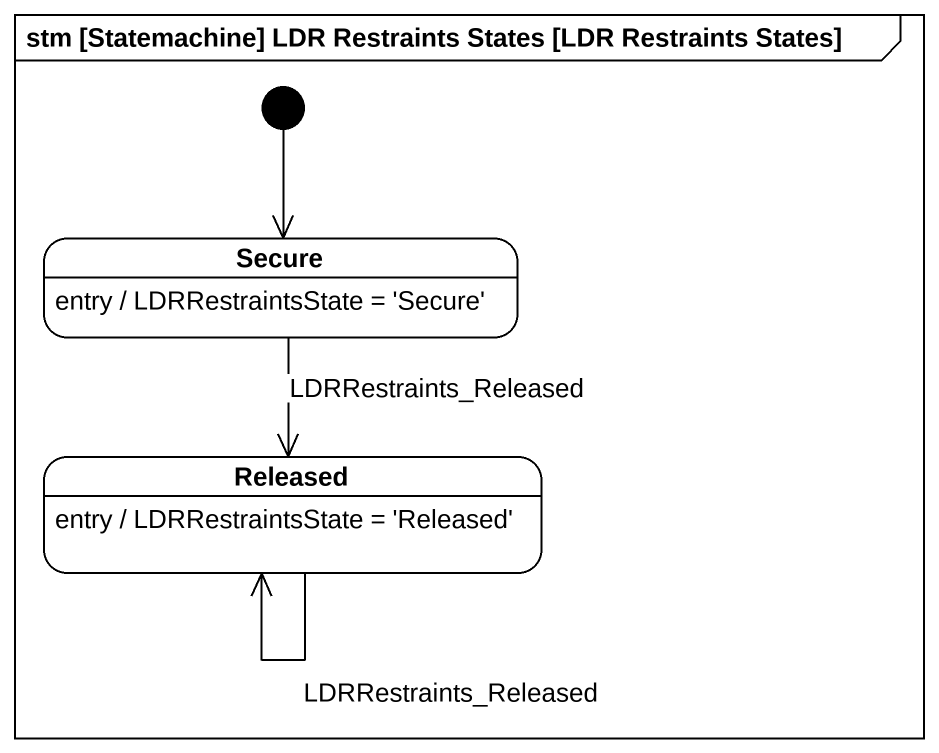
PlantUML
@startuml
mainframe stm [Statemachine] LDR Restraints States [LDR Restraints States]
hide empty description
state Secure
Secure : entry / LDRRestraintsState = 'Secure'
state Released
Released : entry / LDRRestraintsState = 'Released'
[*] --> Secure
Secure --> Released : LDRRestraints_Released
Released --> Released : LDRRestraints_Released
@enduml
